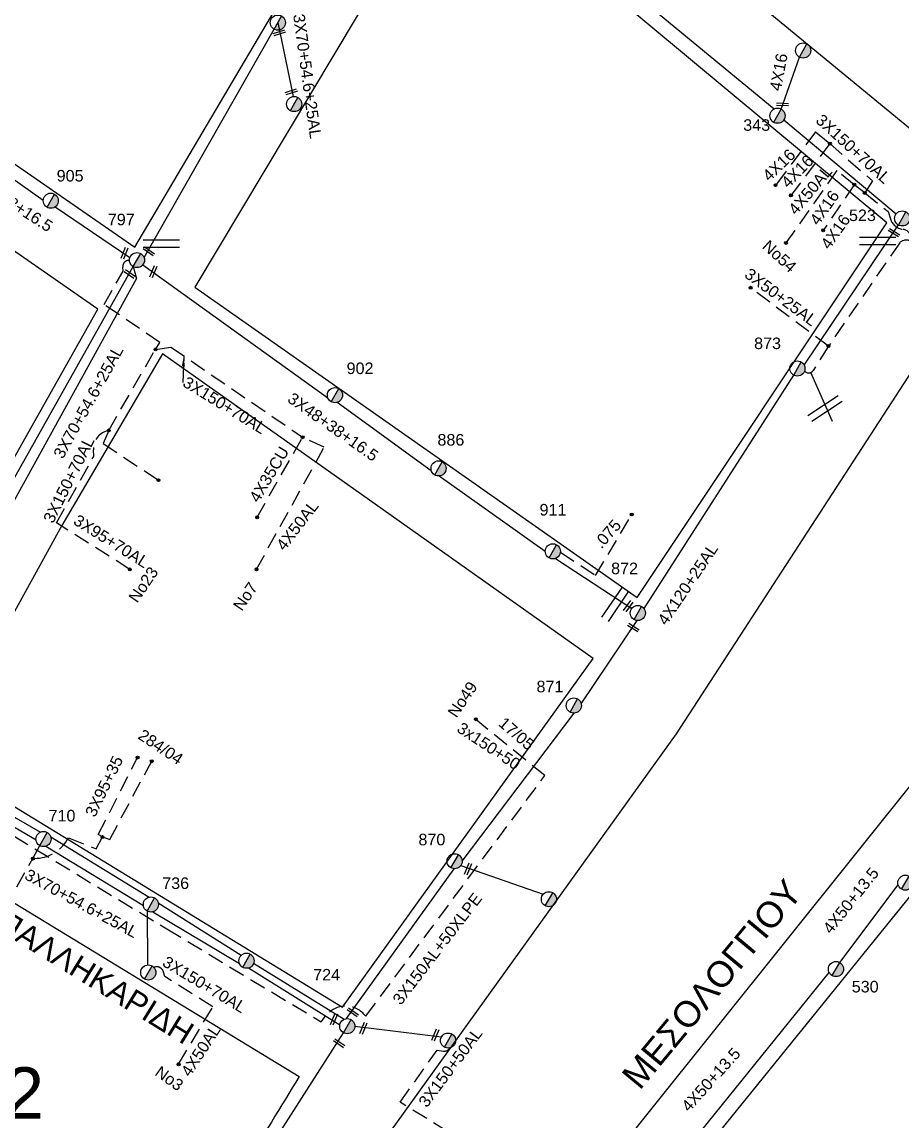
# Model space of a CAD drawing. Header units: millimetres. Extents: x 4486 to 5741, y 824 to 1856.
# Drawn here: x 5243.5 to 5380.6, y 1265.9 to 1437.1 of the extents above; entities that cross this region are included whole.
import ezdxf
from ezdxf.enums import TextEntityAlignment as Align

# ---------------------------------------------------------------- set-up
doc = ezdxf.new("R2010")
doc.units = ezdxf.units.MM
doc.linetypes.add('DASHED', pattern=[19.05, 12.7, -6.35])
for name, color, linetype in [('Γέφυρες Εναερίου Δικτύου', 7, 'Continuous'), ('Γυμνά εναέρια ΧΤ (3Φ)   4x35CU', 7, 'Continuous'), ('Γυμνά εναέρια ΧΤ και ΦΟΠ (3Φ)   4x50+16AL', 7, 'Continuous'), ('Εναέρια παροχή ΧΤ 4x16', 7, 'SYN_LINE'), ('Επιγραφές - Σχήματα', 7, 'Continuous'), ('Καλώδια ΧΤ   3x150+50AL', 7, 'DASHED'), ('Καλώδια ΧΤ   3x150+70AL', 7, 'DASHED'), ('Καλώδια ΧΤ   3x150AL+50XLPE', 7, 'DASHED'), ('Καλώδια ΧΤ   3x48+38+16.5', 7, 'DASHED'), ('Καλώδια ΧΤ   3x50+25AL', 7, 'DASHED'), ('Καλώδια ΧΤ   3x95+35CU', 7, 'DASHED'), ('Καλώδια ΧΤ   4x50+13.5', 7, 'Continuous'), ('Καλώδια ΧΤ   4x50AL', 7, 'DASHED'), ('Μηχανική τομή', 7, 'Continuous'), ('Στύλος ΦΜ', 7, 'Continuous'), ('Στύλος ΦΜ @ 1', 7, 'Continuous'), ('Συνδέσεις', 7, 'Continuous'), ('Συνεστραμμένα ΧΤ   3x70+54.6+25AL', 7, 'SYN_LINE'), ('Συνεστραμμένα ΧΤ   4x120+25AL', 7, 'SYN_LINE'), ('Τομή', 7, 'Continuous'), ('Υπόβαθρο ΔΕΗ', 7, 'Continuous'), ('Υπόγεια Καλώδια Δικτύου ΧΤ   .04', 7, 'DASHED'), ('Υπόγεια Καλώδια Δικτύου ΧΤ   .075', 7, 'DASHED')]:
    doc.layers.add(name, color=color, linetype=linetype)
doc.styles.get("Standard").update_dxf_attribs({"font": 'ARIAL.TTF'})
doc.linetypes.add('SYN_LINE', pattern='A,0.5,-0.0001,["/\\/\\/\\/",Standard,S=0.1,R=0,X=0,Y=-0.05],-0.25', length=0.7501)
doc.dimstyles.new('ISO-25', dxfattribs={"dimtxt": 2.5, "dimasz": 2.5, "dimexe": 1.25, "dimexo": 0.625, "dimtad": 1, "dimtxsty": 'Standard', "dimcen": 2.5, "dimadec": 0, "dimazin": 0, "dimtfac": 1, "dimtmove": 0, "dimatfit": 3, "dimfxl": 1, "dimarcsym": 0})

# ---------------------------------------------------------------- blocks, each defined once
blk = doc.blocks.new('ΥΠΑΡΧΩΝ ΤΣΙΜΕΝΤΕΝΙΟΣ ΣΤΥΛΟΣ')
at = {"layer": 'Στύλος ΦΜ'}
blk.add_hatch(color=7, dxfattribs=at).paths.add_polyline_path([(-1.29, -2.28, 0.574793), (2.62, 0, 0.268822), (1.3, 2.27)])
at = {"layer": 'Στύλος ΦΜ', "color": 7}
blk.add_line((-1.29, -2.28), (1.3, 2.27), dxfattribs=at)
blk.add_circle((0, 0), 2.62, dxfattribs=at)
at = {"layer": 'Στύλος ΦΜ', "flags": 4}
for tag, p in [('ΑΡΙΘΜΟΣ', (-4.68, 8.05)), ('ΤΥΠΟΣ', (-4.91, 3.03))]:
    blk.add_attdef(tag, p, '', height=4, dxfattribs=at)
blk = doc.blocks.new('ΤΟΜΗ')
at = {"layer": 'Τομή', "ltscale": 40}
for p, q in [((-5.68, 0), (5.68, 0)), ((5.68, -2.33), (-5.68, -2.33))]:
    blk.add_line(p, q, dxfattribs=at)
blk = doc.blocks.new('_ΣΥΝΔΕΣΗ')
at = {"layer": 'Συνδέσεις', "linetype": 'SYN_LINE', "ltscale": 40}
blk.add_hatch(color=256, dxfattribs=at).paths.add_polyline_path([(0.5, -0.01, 1), (-0.5, -0.01, 1)])
at = {"layer": 'Συνδέσεις'}
blk.add_circle((0, -0.01), 0.5, dxfattribs=at)
blk = doc.blocks.new('ΜΗΧΑΝΙΚΗ ΤΟΜΗ')
at = {"layer": 'Μηχανική τομή', "ltscale": 40}
for p, q in [((-1.89, 0.78), (1.89, 0.78)), ((1.89, 0), (-1.89, 0))]:
    blk.add_line(p, q, dxfattribs=at)

msp = doc.modelspace()

# ---------------------------------------------------------------- linework, layer by layer
at = {"layer": 'Γέφυρες Εναερίου Δικτύου', "color": 173, "linetype": 'DASHED', "ltscale": 0.2}
msp.add_lwpolyline([(5390.39, 1399.47), (5389.5, 1398.71), (5382.07, 1402.95, 0.334533), (5380.29, 1402.73), (5369.18, 1386.61), (5366.79, 1382.82, -0.527971), (5365.46, 1382.77, -1.515497)], format="xyb", dxfattribs=at)
at = {"layer": 'Γυμνά εναέρια ΧΤ (3Φ)   4x35CU', "color": 2, "linetype": 'DASHED', "ltscale": 0.2}
msp.add_lwpolyline([(5280.14, 1359.96), (5287.21, 1372.43)], dxfattribs=at)
at = {"layer": 'Γυμνά εναέρια ΧΤ και ΦΟΠ (3Φ)   4x50+16AL', "color": 85, "ltscale": 0.2}
for points in [[(5334.26, 1445.39), (5360.72, 1423.58)], [(5362.24, 1421.9), (5379.73, 1407.22)]]:
    msp.add_lwpolyline(points, dxfattribs=at)
at = {"layer": 'Εναέρια παροχή ΧΤ 4x16', "color": 85, "linetype": 'Continuous', "ltscale": 0.2}
msp.add_lwpolyline([(5361.82, 1423.54), (5364.65, 1431.65)], dxfattribs=at)
at = {"layer": 'Εναέρια παροχή ΧΤ 4x16', "color": 173, "linetype": 'DASHED', "ltscale": 0.2}
for points in [[(5367.16, 1420), (5360.93, 1411.69)], [(5369.41, 1418.18), (5363.34, 1410.11)], [(5374.84, 1410.49), (5373.21, 1411.78), (5368.35, 1404.66)]]:
    msp.add_lwpolyline(points, dxfattribs=at)
at = {"layer": 'Επιγραφές - Σχήματα', "ltscale": 0.2}
msp.add_line((5366.4, 1382.58), (5369.78, 1374.91), dxfattribs=at)
at = {"layer": 'Καλώδια ΧΤ   3x150+50AL', "color": 133, "ltscale": 0.2}
msp.add_lwpolyline([(5313.03, 1262.24), (5302.43, 1268.82), (5308.19, 1276.92), (5309.18, 1276.78, 0.316901), (5310.13, 1277.27, -0.442261)], format="xyb", dxfattribs=at)
at = {"layer": 'Καλώδια ΧΤ   3x150+70AL', "color": 173, "ltscale": 0.2}
msp.add_lwpolyline([(5367.16, 1420), (5369.41, 1418.18), (5376.03, 1412.37), (5374.84, 1410.49), (5378.48, 1407.59), (5378.83, 1406.47, 0.290657), (5380.76, 1404.83, -0.438144), (5382.07, 1402.95, -1.673874)], format="xyb", dxfattribs=at)
at = {"layer": 'Καλώδια ΧΤ   3x150+70AL', "color": 2, "ltscale": 0.2}
msp.add_lwpolyline([(5260.28, 1351.84), (5248.88, 1359.08), (5254.65, 1369.45), (5254.62, 1370.48, -0.366403), (5257, 1373.5), (5264.27, 1386.12), (5264.95, 1387.2), (5256.27, 1393.12), (5259.27, 1398.31), (5259.2, 1398.95, -0.477205), (5260.22, 1399.98, -4.847898)], format="xyb", dxfattribs=at)
for points in [[(5264.27, 1386.12), (5266.69, 1386.48), (5287.21, 1372.43)], [(5257, 1373.5), (5256.14, 1371.44), (5264.75, 1365.76)]]:
    msp.add_lwpolyline(points, dxfattribs=at)
at = {"layer": 'Καλώδια ΧΤ   3x150+70AL', "color": 30, "ltscale": 0.2}
msp.add_lwpolyline([(5273.23, 1283.67), (5265.73, 1288.38), (5265.55, 1289.08, 0.464234), (5264.03, 1289.82, 4.723945)], format="xyb", dxfattribs=at)
at = {"layer": 'Καλώδια ΧΤ   3x150AL+50XLPE', "color": 6, "ltscale": 0.2}
msp.add_lwpolyline([(5236.13, 1315.06), (5235.72, 1314.22), (5266.05, 1295.82), (5290.11, 1281.34), (5290.81, 1282.24, -0.496848), (5297.06, 1282.21), (5324.96, 1319.7), (5314.22, 1328.44)], format="xyb", dxfattribs=at)
at = {"layer": 'Καλώδια ΧΤ   3x48+38+16.5', "color": 151, "linetype": 'Continuous', "ltscale": 0.2}
for points in [[(5235.08, 1417.61), (5246.79, 1409.38)], [(5248.65, 1408.32), (5260.3, 1400.45)]]:
    msp.add_lwpolyline(points, dxfattribs=at)
at = {"layer": 'Καλώδια ΧΤ   3x48+38+16.5', "color": 2, "linetype": 'Continuous', "ltscale": 0.2}
for points in [[(5262.3, 1399.27), (5291.15, 1378.59)], [(5292.6, 1377.87), (5307.27, 1367.27)], [(5308.51, 1366.39), (5325.04, 1354.68)], [(5326.61, 1353.54), (5338.51, 1345.72)]]:
    msp.add_lwpolyline(points, dxfattribs=at)
at = {"layer": 'Καλώδια ΧΤ   3x50+25AL', "color": 173, "ltscale": 0.2}
msp.add_lwpolyline([(5369.18, 1386.61), (5357.05, 1395.69)], dxfattribs=at)
at = {"layer": 'Καλώδια ΧΤ   3x95+35CU', "color": 30, "ltscale": 0.2}
msp.add_lwpolyline([(5245.18, 1306.77), (5245.83, 1306.82, 0.25973), (5250.73, 1310.02), (5255.02, 1308.29), (5256.01, 1310.14), (5255.37, 1310.53), (5261.48, 1322.52)], format="xyb", dxfattribs=at)
msp.add_lwpolyline([(5256.01, 1310.14), (5257.15, 1309.77), (5263.69, 1321.94)], dxfattribs=at)
at = {"layer": 'Καλώδια ΧΤ   4x50+13.5', "color": 133, "ltscale": 0.2}
for points in [[(5370.94, 1290.58), (5380.04, 1302.69)], [(5348.28, 1263.06), (5369.31, 1289.02)]]:
    msp.add_lwpolyline(points, dxfattribs=at)
at = {"layer": 'Καλώδια ΧΤ   4x50AL', "color": 173, "ltscale": 0.2}
msp.add_lwpolyline([(5373.21, 1411.78), (5370.5, 1413.97), (5362.56, 1402.7)], dxfattribs=at)
at = {"layer": 'Καλώδια ΧΤ   4x50AL', "color": 2, "ltscale": 0.2}
msp.add_lwpolyline([(5280.02, 1351.85), (5290.57, 1370.87), (5287.21, 1372.43)], dxfattribs=at)
at = {"layer": 'Καλώδια ΧΤ   4x50AL', "color": 30, "ltscale": 0.2}
msp.add_lwpolyline([(5267.88, 1274.73), (5273.23, 1283.67)], dxfattribs=at)
at = {"layer": 'Συνεστραμμένα ΧΤ   3x70+54.6+25AL', "color": 30, "ltscale": 15}
for points in [[(5283.36, 1437.03), (5285.75, 1425.5)], [(5235.29, 1315.78), (5245.66, 1309.72)]]:
    msp.add_lwpolyline(points, dxfattribs=at)
at = {"layer": 'Συνεστραμμένα ΧΤ   3x70+54.6+25AL', "color": 30, "ltscale": 20}
for points in [[(5262.51, 1400.42), (5282.78, 1436.01)], [(5247.19, 1308.7), (5262.4, 1299.46)], [(5263.86, 1298.49), (5277.36, 1290.45)], [(5278.78, 1289.73), (5293.02, 1280.86)], [(5282.17, 1261.75), (5293.6, 1279.64)]]:
    msp.add_lwpolyline(points, dxfattribs=at)
at = {"layer": 'Συνεστραμμένα ΧΤ   3x70+54.6+25AL', "color": 2, "ltscale": 20}
msp.add_lwpolyline([(5239, 1360.28), (5260.82, 1399.01)], dxfattribs=at)
at = {"layer": 'Συνεστραμμένα ΧΤ   3x70+54.6+25AL', "color": 151, "ltscale": 20}
msp.add_lwpolyline([(5260.82, 1399.01), (5261.35, 1397.14), (5240.85, 1360.04), (5239.23, 1359.57)], dxfattribs=at)
at = {"layer": 'Συνεστραμμένα ΧΤ   3x70+54.6+25AL', "color": 133, "ltscale": 15}
for points in [[(5235.68, 1317.01), (5246.38, 1310.91)], [(5295.36, 1280.64), (5308.87, 1279.01)]]:
    msp.add_lwpolyline(points, dxfattribs=at)
at = {"layer": 'Συνεστραμμένα ΧΤ   3x70+54.6+25AL', "color": 133, "ltscale": 20}
for points in [[(5247.97, 1310.15), (5263.29, 1300.77)], [(5264.71, 1299.9), (5277.66, 1291.72)], [(5279.58, 1290.48), (5293.68, 1281.73)]]:
    msp.add_lwpolyline(points, dxfattribs=at)
at = {"layer": 'Συνεστραμμένα ΧΤ   3x70+54.6+25AL', "color": 30, "ltscale": 10}
msp.add_lwpolyline([(5262.99, 1298.6), (5263.06, 1290.2)], dxfattribs=at)
at = {"layer": 'Συνεστραμμένα ΧΤ   4x120+25AL', "color": 62, "ltscale": 20}
for points in [[(5365.4, 1383.64), (5380.1, 1405.5)], [(5340.43, 1345.72), (5363.76, 1382.1)], [(5330.63, 1330.9), (5339.36, 1343.87)], [(5312.09, 1306.38), (5329.54, 1329.44)], [(5294.06, 1281.84), (5310.86, 1305.18)]]:
    msp.add_lwpolyline(points, dxfattribs=at)
at = {"layer": 'Συνεστραμμένα ΧΤ   4x120+25AL', "color": 62, "ltscale": 15}
msp.add_lwpolyline([(5311.89, 1305.69), (5324.72, 1301.22)], dxfattribs=at)
at = {"layer": 'Υπόβαθρο ΔΕΗ', "ltscale": 0.2}
for points in [[(5405.16, 1485.23), (5397.75, 1433.09), (5386.07, 1417.06), (5317.35, 1473.61), (5344.59, 1520.73)], [(5310.27, 1462.42), (5270.4, 1395.79), (5339.37, 1347.47), (5378.27, 1405.81)], [(5202.9, 1428.76), (5198.04, 1421.3), (5183.99, 1344.08), (5178.43, 1316.76), (5178.03, 1275.16), (5184.9, 1271.31), (5209.42, 1311.07), (5229.67, 1346.98), (5255.29, 1392.36)], [(5391.48, 1397.06), (5345.42, 1326.19), (5295.29, 1256.5), (5319.38, 1239.99), (5384.11, 1320.83), (5419.9, 1370.22)], [(5265.37, 1385.44), (5249.71, 1358.7), (5229.76, 1322.54), (5293.41, 1283.65), (5332.5, 1337.95), (5296.42, 1363.51)], [(5427.86, 1362.06), (5391.74, 1313.07), (5344.38, 1254.63), (5327.7, 1234.48), (5357.72, 1213.71), (5394.21, 1256.03), (5435.73, 1307.22), (5456.37, 1333.46)]]:
    msp.add_lwpolyline(points, close=True, dxfattribs=at)
msp.add_lwpolyline([(5246.49, 1515.67, -0.03908), (5222.74, 1461.93, -0.026768), (5209.32, 1437.83), (5261.08, 1402.06), (5300.82, 1469.34)], format="xyb", close=True, dxfattribs=at)
msp.add_lwpolyline([(5231.09, 1148.63), (5175.47, 1172.34), (5177.87, 1236.33), (5223.08, 1311.49), (5286.7, 1272.84)], dxfattribs=at)
msp.add_arc((6948.33, 252), 1950.16, 148.43504, 148.92482, dxfattribs=at)
at = {"layer": 'Υπόγεια Καλώδια Δικτύου ΧΤ   .04', "color": 30, "ltscale": 0.2}
msp.add_lwpolyline([(5233.5, 1289.48), (5239.12, 1299.35), (5240.76, 1299.08), (5245.18, 1306.77), (5246.25, 1308.8)], dxfattribs=at)
at = {"layer": 'Υπόγεια Καλώδια Δικτύου ΧΤ   .075', "color": 2, "ltscale": 0.2}
msp.add_lwpolyline([(5327.39, 1354.54), (5332.88, 1350.89), (5338.53, 1360.36)], dxfattribs=at)

# ---------------------------------------------------------------- block references
at = {"layer": 'Μηχανική τομή'}
for p, xscale, yscale, zscale, rotation in [((5283.52, 1435.61), 0.5000000000003801, 0.5000000000003801, 0.5000000000003801, 197.2623626570752), ((5285.38, 1426.44), 0.5000000000003801, 0.5000000000003801, 0.5000000000003801, 197.2623626570752), ((5362.01, 1424.1), 0.5000000000003466, 0.5000000000003466, 0.5000000000003466, 357.651295374168), ((5379.31, 1404.14), 0.5000000000003447, 0.5000000000003447, 0.5000000000003447, 328.1794134523684), ((5259.28, 1401.18), 0.5000000000002922, 0.5000000000002922, 0.5000000000002922, 247.9577638709344), ((5263.35, 1401.57), 0.5000000000004351, 0.5000000000004351, 0.5000000000004351, 144.9611219775063), ((5263.78, 1398.29), 0.5000000000002922, 0.5000000000002922, 0.5000000000002922, 247.9577638709344), ((5260.38, 1398), 0.5000000000004351, 0.5000000000004351, 0.5000000000004351, 144.9611219775063), ((5338.13, 1345.97), 0.5000000000002693, 0.5000000000002693, 0.5000000000002693, 53.94230819369891), ((5338.65, 1342.61), 0.5000000000003447, 0.5000000000003447, 0.5000000000003447, 328.1794134523684), ((5313.16, 1305.08), 0.5000000000002899, 0.5000000000002899, 0.5000000000002899, 67.49162624324298), ((5292.3, 1281.67), 0.5000000000002899, 0.5000000000002899, 0.5000000000002899, 67.49162624324298), ((5295.15, 1282.98), 0.5000000000004351, 0.5000000000004351, 0.5000000000004351, 144.9611219775063), ((5296.85, 1280.25), 0.5000000000002899, 0.5000000000002899, 0.5000000000002899, 67.49162624324298), ((5308.07, 1279.21), 0.5000000000002899, 0.5000000000002899, 0.5000000000002899, 67.49162624324298), ((5293.03, 1278.17), 0.5000000000004351, 0.5000000000004351, 0.5000000000004351, 144.9611219775063)]:
    msp.add_blockref('ΜΗΧΑΝΙΚΗ ΤΟΜΗ', p, dxfattribs=dict(at, xscale=xscale, yscale=yscale, zscale=zscale, rotation=rotation))
at = {"layer": 'Στύλος ΦΜ @ 1', "ltscale": 40, "xscale": 0.4499999999998181, "yscale": 0.4499999999998181, "zscale": 0.4499999999998181}
for p in [(5283.36, 1437.03), (5365.23, 1432.68), (5285.9, 1424.34), (5381.17, 1303.02), (5325.61, 1300.44), (5278.47, 1290.86), (5263.16, 1289.02), (5309.89, 1278.42)]:
    msp.add_blockref('ΥΠΑΡΧΩΝ ΤΣΙΜΕΝΤΕΝΙΟΣ ΣΤΥΛΟΣ', p, dxfattribs=at)
at = {"layer": 'Στύλος ΦΜ @ 1', "ltscale": 40}
ref = msp.add_blockref('ΥΠΑΡΧΩΝ ΤΣΙΜΕΝΤΕΝΙΟΣ ΣΤΥΛΟΣ', (5361.24, 1422.52), dxfattribs=dict(at, xscale=0.4499999999998181, yscale=0.4499999999998181, zscale=0.4499999999998181))
ref.add_attrib('ΤΥΠΟΣ', '343', (5355.9, 1420.17), dxfattribs={"layer": 'Στύλος ΦΜ', "height": 1.8, "flags": 4})
ref = msp.add_blockref('ΥΠΑΡΧΩΝ ΤΣΙΜΕΝΤΕΝΙΟΣ ΣΤΥΛΟΣ', (5247.96, 1409.28), dxfattribs=dict(at, xscale=0.4499999999998181, yscale=0.4499999999998181, zscale=0.4499999999998181))
ref.add_attrib('ΤΥΠΟΣ', '905', (5248.88, 1412.27), dxfattribs={"layer": 'Στύλος ΦΜ', "height": 1.8, "flags": 4})
ref = msp.add_blockref('ΥΠΑΡΧΩΝ ΤΣΙΜΕΝΤΕΝΙΟΣ ΣΤΥΛΟΣ', (5380.68, 1406.52), dxfattribs=dict(at, xscale=0.4499999999998181, yscale=0.4499999999998181, zscale=0.4499999999998181))
ref.add_attrib('ΤΥΠΟΣ', '523', (5372.38, 1406.11), dxfattribs={"layer": 'Στύλος ΦΜ', "height": 1.8, "flags": 4})
ref = msp.add_blockref('ΥΠΑΡΧΩΝ ΤΣΙΜΕΝΤΕΝΙΟΣ ΣΤΥΛΟΣ', (5261.4, 1400.03), dxfattribs=dict(at, xscale=0.4499999999998181, yscale=0.4499999999998181, zscale=0.4499999999998181))
ref.add_attrib('ΤΥΠΟΣ', '797', (5256.85, 1405.45), dxfattribs={"layer": 'Στύλος ΦΜ', "height": 1.8, "flags": 4})
ref = msp.add_blockref('ΥΠΑΡΧΩΝ ΤΣΙΜΕΝΤΕΝΙΟΣ ΣΤΥΛΟΣ', (5364.34, 1383.13), dxfattribs=dict(at, xscale=0.4499999999998181, yscale=0.4499999999998181, zscale=0.4499999999998181))
ref.add_attrib('ΤΥΠΟΣ', '873', (5357.59, 1386.16), dxfattribs={"layer": 'Στύλος ΦΜ', "height": 1.8, "flags": 4})
ref = msp.add_blockref('ΥΠΑΡΧΩΝ ΤΣΙΜΕΝΤΕΝΙΟΣ ΣΤΥΛΟΣ', (5292.26, 1378.99), dxfattribs=dict(at, xscale=0.4499999999998181, yscale=0.4499999999998181, zscale=0.4499999999998181))
ref.add_attrib('ΤΥΠΟΣ', '902', (5294.07, 1382.27), dxfattribs={"layer": 'Στύλος ΦΜ', "height": 1.8, "flags": 4})
ref = msp.add_blockref('ΥΠΑΡΧΩΝ ΤΣΙΜΕΝΤΕΝΙΟΣ ΣΤΥΛΟΣ', (5308.41, 1367.57), dxfattribs=dict(at, xscale=0.4499999999998181, yscale=0.4499999999998181, zscale=0.4499999999998181))
ref.add_attrib('ΤΥΠΟΣ', '886', (5308.23, 1371.13), dxfattribs={"layer": 'Στύλος ΦΜ', "height": 1.8, "flags": 4})
ref = msp.add_blockref('ΥΠΑΡΧΩΝ ΤΣΙΜΕΝΤΕΝΙΟΣ ΣΤΥΛΟΣ', (5326.22, 1354.65), dxfattribs=dict(at, xscale=0.4499999999998181, yscale=0.4499999999998181, zscale=0.4499999999998181))
ref.add_attrib('ΤΥΠΟΣ', '911', (5324.15, 1360.23), dxfattribs={"layer": 'Στύλος ΦΜ', "height": 1.8, "flags": 4})
ref = msp.add_blockref('ΥΠΑΡΧΩΝ ΤΣΙΜΕΝΤΕΝΙΟΣ ΣΤΥΛΟΣ', (5339.47, 1345.04), dxfattribs=dict(at, xscale=0.4499999999998181, yscale=0.4499999999998181, zscale=0.4499999999998181))
ref.add_attrib('ΤΥΠΟΣ', '872', (5335.3, 1351.09), dxfattribs={"layer": 'Στύλος ΦΜ', "height": 1.8, "flags": 4})
ref = msp.add_blockref('ΥΠΑΡΧΩΝ ΤΣΙΜΕΝΤΕΝΙΟΣ ΣΤΥΛΟΣ', (5329.49, 1330.62), dxfattribs=dict(at, xscale=0.4499999999998181, yscale=0.4499999999998181, zscale=0.4499999999998181))
ref.add_attrib('ΤΥΠΟΣ', '871', (5323.67, 1332.68), dxfattribs={"layer": 'Στύλος ΦΜ', "height": 1.8, "flags": 4})
ref = msp.add_blockref('ΥΠΑΡΧΩΝ ΤΣΙΜΕΝΤΕΝΙΟΣ ΣΤΥΛΟΣ', (5246.83, 1309.82), dxfattribs=dict(at, xscale=0.4499999999998181, yscale=0.4499999999998181, zscale=0.4499999999998181))
ref.add_attrib('ΤΥΠΟΣ', '710', (5247.61, 1312.56), dxfattribs={"layer": 'Στύλος ΦΜ', "height": 1.8, "flags": 4})
ref = msp.add_blockref('ΥΠΑΡΧΩΝ ΤΣΙΜΕΝΤΕΝΙΟΣ ΣΤΥΛΟΣ', (5310.91, 1306.36), dxfattribs=dict(at, xscale=0.4499999999998181, yscale=0.4499999999998181, zscale=0.4499999999998181))
ref.add_attrib('ΤΥΠΟΣ', '870', (5305.27, 1308.84), dxfattribs={"layer": 'Στύλος ΦΜ', "height": 1.8, "flags": 4})
ref = msp.add_blockref('ΥΠΑΡΧΩΝ ΤΣΙΜΕΝΤΕΝΙΟΣ ΣΤΥΛΟΣ', (5263.57, 1299.63), dxfattribs=dict(at, xscale=0.4499999999998181, yscale=0.4499999999998181, zscale=0.4499999999998181))
ref.add_attrib('ΤΥΠΟΣ', '736', (5265.33, 1302.04), dxfattribs={"layer": 'Στύλος ΦΜ', "height": 1.8, "flags": 4})
ref = msp.add_blockref('ΥΠΑΡΧΩΝ ΤΣΙΜΕΝΤΕΝΙΟΣ ΣΤΥΛΟΣ', (5294.18, 1280.66), dxfattribs=dict(at, xscale=0.4499999999998181, yscale=0.4499999999998181, zscale=0.4499999999998181))
ref.add_attrib('ΤΥΠΟΣ', '724', (5288.86, 1287.78), dxfattribs={"layer": 'Στύλος ΦΜ', "height": 1.8, "flags": 4})
ref = msp.add_blockref('ΥΠΑΡΧΩΝ ΤΣΙΜΕΝΤΕΝΙΟΣ ΣΤΥΛΟΣ', (5370.35, 1289.56), dxfattribs=dict(at, xscale=0.4499999999998181, yscale=0.4499999999998181, zscale=0.4499999999998181))
ref.add_attrib('ΤΥΠΟΣ', '530', (5372.81, 1285.92), dxfattribs={"layer": 'Στύλος ΦΜ', "height": 1.8, "flags": 4})
at = {"layer": 'Συνδέσεις', "xscale": 0.4499999999998181, "yscale": 0.4499999999998181, "zscale": 0.4499999999998181}
for p in [(5369.41, 1418.19), (5360.93, 1411.7), (5373.21, 1411.79), (5363.34, 1410.12), (5374.84, 1410.5), (5368.35, 1404.67), (5362.56, 1402.71), (5357.05, 1395.73), (5264.28, 1386.12), (5369.17, 1386.65), (5257.01, 1373.5), (5287.22, 1372.42), (5264.76, 1365.75), (5280.14, 1359.95), (5338.52, 1360.4), (5260.29, 1351.84), (5280.03, 1351.85), (5314.21, 1328.49), (5261.49, 1322.51), (5263.7, 1321.94), (5256.02, 1310.14), (5245.19, 1306.77), (5267.88, 1274.72)]:
    msp.add_blockref('_ΣΥΝΔΕΣΗ', p, dxfattribs=at)
at = {"layer": 'Τομή', "xscale": 0.5, "yscale": 0.5, "zscale": 0.5}
for p in [(5265.18, 1403.17), (5376.84, 1403.59)]:
    msp.add_blockref('ΤΟΜΗ', p, dxfattribs=at)
at = {"layer": 'Τομή'}
for p, xscale, yscale, zscale, rotation in [((5368.32, 1377.39), 0.4999999999999962, 0.4999999999999962, 0.4999999999999962, 33.35313688008636), ((5335.47, 1346.73), 0.499999999999836, 0.499999999999836, 0.499999999999836, 55.86057572628741)]:
    msp.add_blockref('ΤΟΜΗ', p, dxfattribs=dict(at, xscale=xscale, yscale=yscale, zscale=zscale, rotation=rotation))

# ---------------------------------------------------------------- texts
at = {"layer": 'Γυμνά εναέρια ΧΤ (3Φ)   4x35CU', "ltscale": 0.2}
msp.add_text('4X35CU', height=1.8, rotation=59.2409, dxfattribs=at).set_placement((5281.99, 1366.64), align=Align.MIDDLE)
at = {"layer": 'Εναέρια παροχή ΧΤ 4x16', "ltscale": 20}
for rotation, p in [(79.277, (5361.41, 1429.33)), (43.8197, (5361.45, 1414.85)), (45.8283, (5364.32, 1413.85)), (54.6122, (5368.55, 1408.2)), (54.6122, (5370.26, 1404.46))]:
    msp.add_text('4X16', height=1.8, rotation=rotation, dxfattribs=at).set_placement(p, align=Align.MIDDLE)
at = {"layer": 'Επιγραφές - Σχήματα', "ltscale": 0.2, "attachment_point": 1}
for s, insert, char_height, width, rotation in [('Νο54', (5359.93, 1403.32), 1.8, 6.948, 317.8156), ('Νο23', (5259.96, 1347.49), 1.8, 6.948, 55.6969), ('Νο7', (5276.25, 1346.23), 1.8, 6.948, 55.6969), ('Νο49', (5309.7, 1329.6), 1.8, 6.948, 55.6969), ('3x150+50', (5312.11, 1328.15), 1.8, 6.948, 326.3581), ('17/05', (5318.77, 1328.98), 1.8, 6.948, 319.3258), ('284/04', (5262.4, 1327.06), 1.8, 6.948, 326.3581), ('3Χ95+35', (5253.23, 1313.89), 1.8, 6.948, 63.8892), ('ΕΥΑΓ. ΠΑΛΛΗΚΑΡΙΔΗ', (5228.09, 1306.89), 3.5, 62.0513, 328.354), ('ΜΕΣΟΛΟΓΓΙΟΥ', (5336.69, 1273.1), 4, 29.1423, 50.2619), ('Νο3', (5265.09, 1274.6), 1.8, 6.948, 324.4513)]:
    msp.add_mtext(s, dxfattribs=dict(at, insert=insert, char_height=char_height, width=width, rotation=rotation))
at = {"layer": 'Επιγραφές - Σχήματα', "ltscale": 0.2, "insert": (5212.94, 1274.26), "char_height": 8, "width": 50.8867, "attachment_point": 1}
msp.add_mtext('ΦΦ-12', dxfattribs=at)
at = {"layer": 'Καλώδια ΧΤ   3x150+50AL', "ltscale": 0.2}
msp.add_text('3X150+50AL', height=1.8, rotation=53.0058, dxfattribs=at).set_placement((5310.25, 1274.24), align=Align.MIDDLE)
at = {"layer": 'Καλώδια ΧΤ   3x150+70AL', "ltscale": 0.2}
for s, rotation, p in [('3X150+70AL', 317.6966, (5373.06, 1417.36)), ('3X150+70AL', 328.4622, (5275.07, 1377.42)), ('3X150+70AL', 63.4134, (5250.77, 1365.81)), ('3X95+70AL', 327.8719, (5257.4, 1356.24)), ('3X150+70AL', 328.9013, (5271.92, 1287.16))]:
    msp.add_text(s, height=1.8, rotation=rotation, dxfattribs=at).set_placement(p, align=Align.MIDDLE)
at = {"layer": 'Καλώδια ΧΤ   3x150AL+50XLPE', "ltscale": 0.2}
msp.add_text('3X150AL+50XLPE', height=1.8, rotation=52.5982, dxfattribs=at).set_placement((5308.2, 1292.72), align=Align.MIDDLE)
at = {"layer": 'Καλώδια ΧΤ   3x48+38+16.5', "ltscale": 0.2}
for rotation, p in [(327.4052, (5241.06, 1409.52)), (324.8077, (5291.97, 1374.04))]:
    msp.add_text('3X48+38+16.5', height=1.8, rotation=rotation, dxfattribs=at).set_placement(p, align=Align.MIDDLE)
at = {"layer": 'Καλώδια ΧΤ   3x50+25AL', "ltscale": 0.2}
msp.add_text('3X50+25AL', height=1.8, rotation=323.5242, dxfattribs=at).set_placement((5361.78, 1394.28), align=Align.MIDDLE)
at = {"layer": 'Καλώδια ΧΤ   4x50+13.5', "ltscale": 0.2}
for rotation, p in [(51.5838, (5372.66, 1300.24)), (48.0356, (5350.86, 1272.33))]:
    msp.add_text('4X50+13.5', height=1.8, rotation=rotation, dxfattribs=at).set_placement(p, align=Align.MIDDLE)
at = {"layer": 'Καλώδια ΧΤ   4x50AL', "ltscale": 0.2}
for rotation, p in [(49.8726, (5366.33, 1410.92)), (52.4814, (5286.39, 1358.7)), (56.9516, (5271.33, 1276.88))]:
    msp.add_text('4X50AL', height=1.8, rotation=rotation, dxfattribs=at).set_placement(p, align=Align.MIDDLE)
at = {"layer": 'Συνεστραμμένα ΧΤ   3x70+54.6+25AL', "ltscale": 20}
for rotation, p in [(277.8074, (5287.95, 1428.68)), (60.9225, (5253.81, 1377.92)), (331.4994, (5252.75, 1299.8))]:
    msp.add_text('3X70+54.6+25AL', height=1.8, rotation=rotation, dxfattribs=at).set_placement(p, align=Align.MIDDLE)
at = {"layer": 'Συνεστραμμένα ΧΤ   4x120+25AL', "ltscale": 20}
msp.add_text('4X120+25AL', height=1.8, rotation=55.9986, dxfattribs=at).set_placement((5347.24, 1349.54), align=Align.MIDDLE)
at = {"layer": 'Υπόγεια Καλώδια Δικτύου ΧΤ   .075', "ltscale": 0.2}
msp.add_text('.075', height=1.8, rotation=49.0916, dxfattribs=at).set_placement((5334.73, 1357.37), align=Align.MIDDLE)

# ---------------------------------------------------------------- leaders
at = {"layer": 'Επιγραφές - Σχήματα', "ltscale": 40}
msp.add_leader([(5268.68, 1384.96), (5268.54, 1380.97)], dimstyle='ISO-25', override={"dimasz": 1.5, "dimtad": 0}, dxfattribs=at)

doc.saveas('drawing.dxf')
